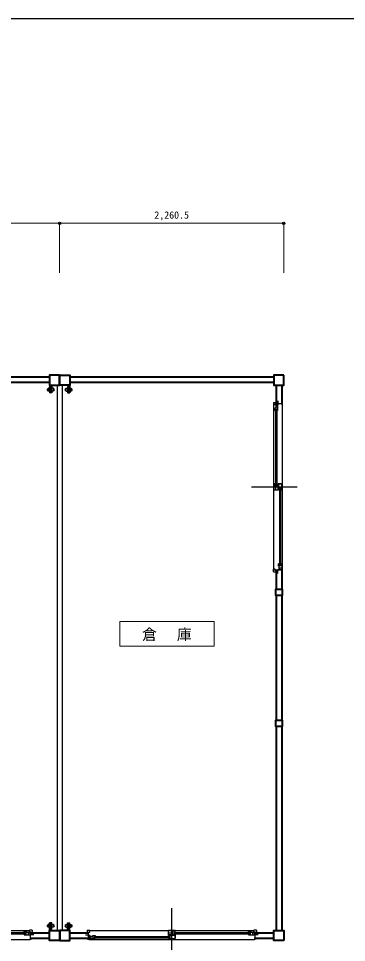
# Model space of a CAD drawing. Units: millimetres, scale not verified. Extents: x -9777 to 9888, y -7062 to 6920.
# Drawn here: x -3341 to -32, y -2394 to 6920 of the extents above; entities that cross this region are included whole.
import ezdxf
from ezdxf.enums import TextEntityAlignment as Align

# ---------------------------------------------------------------- set-up
doc = ezdxf.new("R2010")
doc.units = ezdxf.units.MM
doc.header["$LTSCALE"] = 50
doc.header["$PDMODE"] = 32
doc.header["$PDSIZE"] = 25
for name, color, linetype, lineweight in [('0-0', 7, 'Continuous', 25), ('0-1', 7, 'Continuous', 25), ('0-A', 7, 'Continuous', 18)]:
    doc.layers.add(name, color=color, linetype=linetype, lineweight=lineweight)
doc.styles.add('ＭＳ ゴシック', font='')
doc.styles.get('ＭＳ ゴシック').set_extended_font_data('MS Gothic')

msp = doc.modelspace()

# ---------------------------------------------------------------- linework, layer by layer
at = {"layer": '0-0'}
msp.add_lwpolyline([(-9777.2, 6920.35), (9884.96, 6920.35), (9884.96, -7062.09)], dxfattribs=at)
at = {"layer": '0-1', "color": 4, "lineweight": 18}
for p, q in [((-5188.24, 4855.79), (-2925.24, 4855.79)), ((-2925.24, 4855.79), (-2925.24, 4355.79)), ((-2925.24, 4855.79), (-2925.24, 4355.79)), ((-2925.24, 4855.79), (-664.74, 4855.79)), ((-664.74, 4855.79), (-664.74, 4355.79))]:
    msp.add_line(p, q, dxfattribs=at)
at = {"layer": '0-1', "color": 2, "lineweight": 40}
for p, q in [((-3027.74, 3305.79), (-5085.74, 3305.79)), ((-764.74, 3305.79), (-2822.74, 3305.79)), ((-3027.74, 3250.79), (-5085.74, 3250.79)), ((-764.74, 3250.79), (-2822.74, 3250.79)), ((-739.74, 3225.79), (-739.74, 3035.79)), ((-684.74, 3225.79), (-684.74, 3035.79)), ((-739.74, 1357.79), (-739.74, 1167.79)), ((-684.74, 1357.79), (-684.74, 1167.79)), ((-739.74, 1102.79), (-739.74, -151.21)), ((-684.74, 1102.79), (-684.74, -151.21)), ((-739.74, -216.21), (-739.74, -2274.21)), ((-684.74, -216.21), (-684.74, -2274.21)), ((-3027.74, -2299.21), (-3217.74, -2299.21)), ((-2632.74, -2299.21), (-2822.74, -2299.21)), ((-764.74, -2299.21), (-954.74, -2299.21)), ((-3027.74, -2354.21), (-3217.74, -2354.21)), ((-2632.74, -2354.21), (-2822.74, -2354.21)), ((-764.74, -2354.21), (-954.74, -2354.21))]:
    msp.add_line(p, q, dxfattribs=at)
at = {"layer": '0-1'}
for p, q in [((-3042.74, 3192.29), (-3042.74, 3164.29)), ((-3027.74, 3192.29), (-3042.74, 3192.29)), ((-3027.74, 3225.79), (-3027.74, 3145.79)), ((-3015.74, 3225.79), (-3015.74, 3145.79)), ((-3003.74, 3210.79), (-3015.74, 3210.79)), ((-3003.74, 3210.79), (-3003.74, 3145.79)), ((-2988.74, 3192.29), (-3003.74, 3192.29)), ((-2988.74, 3192.29), (-2988.74, 3164.29)), ((-2861.74, 3192.29), (-2861.74, 3164.29)), ((-2861.74, 3192.29), (-2846.74, 3192.29)), ((-2846.74, 3210.79), (-2846.74, 3145.79)), ((-2846.74, 3210.79), (-2834.74, 3210.79)), ((-2834.74, 3225.79), (-2834.74, 3145.79)), ((-2822.74, 3225.79), (-2822.74, 3145.79)), ((-2822.74, 3192.29), (-2807.74, 3192.29)), ((-2807.74, 3192.29), (-2807.74, 3164.29)), ((-3027.74, 3164.29), (-3042.74, 3164.29)), ((-3003.74, 3145.79), (-3027.74, 3145.79)), ((-2988.74, 3164.29), (-3003.74, 3164.29)), ((-2861.74, 3164.29), (-2846.74, 3164.29)), ((-2846.74, 3145.79), (-2822.74, 3145.79)), ((-2822.74, 3164.29), (-2807.74, 3164.29)), ((-769.74, 3049.79), (-769.74, 3024.79)), ((-769.74, 3049.79), (-739.74, 3049.79)), ((-764.99, 3024.79), (-769.74, 3024.79)), ((-764.99, 1368.79), (-764.99, 3024.79)), ((-749.99, 3024.79), (-764.99, 3024.79)), ((-755.24, 2992.29), (-755.24, 2969.79)), ((-745.24, 2992.29), (-755.24, 2992.29)), ((-749.99, 3041.79), (-749.99, 3024.79)), ((-679.99, 3035.79), (-749.99, 3035.79)), ((-745.24, 3029.79), (-745.24, 2991.34)), ((-741.04, 3029.79), (-745.24, 3029.79)), ((-723.74, 3012.54), (-745.24, 3012.54)), ((-723.74, 2991.34), (-745.24, 2991.34)), ((-744.74, 2217.29), (-744.74, 2981.79)), ((-741.04, 3029.79), (-741.04, 3012.54)), ((-732.74, 2217.29), (-732.74, 2981.79)), ((-731.24, 3027.79), (-731.74, 3022.79)), ((-731.24, 3027.79), (-731.24, 3035.79)), ((-726.74, 3032.79), (-726.74, 3030.79)), ((-723.74, 3032.79), (-726.74, 3032.79)), ((-726.74, 3027.79), (-726.74, 3025.79)), ((-723.74, 3025.79), (-726.74, 3025.79)), ((-722.99, 3041.79), (-725.99, 3041.79)), ((-723.74, 2969.79), (-723.74, 3032.79)), ((-722.99, 3066.79), (-722.99, 3035.79)), ((-719.84, 3035.79), (-719.84, 3027.79)), ((-676.99, 3032.29), (-680.49, 3035.79)), ((-679.99, 3047.09), (-679.99, 3035.79)), ((-676.99, 1361.29), (-676.99, 3032.29)), ((-752.04, 2969.79), (-755.24, 2969.79)), ((-753.14, 2969.79), (-751.74, 2969.79)), ((-725.74, 2969.79), (-723.74, 2969.79)), ((-530.31, 2196.79), (-990.33, 2196.79)), ((-765.24, 2229.29), (-765.24, 2164.29)), ((-751.74, 2229.29), (-765.24, 2229.29)), ((-723.74, 2164.29), (-765.24, 2164.29)), ((-758.94, 2229.29), (-758.94, 2208.29)), ((-723.74, 2208.29), (-758.94, 2208.29)), ((-743.49, 2164.29), (-743.49, 2208.29)), ((-723.74, 2229.29), (-725.74, 2229.29)), ((-723.74, 2229.29), (-723.74, 2164.29)), ((-723.74, 2212.99), (-718.14, 2212.99)), ((-721.74, 2229.29), (-684.74, 2229.29)), ((-721.74, 2216.29), (-721.74, 2229.29)), ((-690.04, 2229.29), (-721.24, 2229.29)), ((-718.14, 2221.29), (-718.14, 2212.99)), ((-716.24, 2229.29), (-716.24, 2164.29)), ((-716.24, 2186.09), (-684.74, 2186.09)), ((-713.04, 2164.29), (-716.24, 2164.29)), ((-714.14, 2164.29), (-712.74, 2164.29)), ((-705.74, 1411.79), (-705.74, 2176.29)), ((-693.74, 1411.79), (-693.74, 2176.29)), ((-684.74, 2164.29), (-686.74, 2164.29)), ((-684.74, 2164.29), (-684.74, 2229.29)), ((-713.04, 1423.79), (-716.24, 1423.79)), ((-715.24, 1401.29), (-710.24, 1401.29)), ((-714.14, 1423.79), (-712.74, 1423.79)), ((-710.24, 1363.79), (-710.24, 1402.24)), ((-684.74, 1402.24), (-710.24, 1402.24)), ((-710.24, 1378.79), (-710.24, 1401.29)), ((-684.74, 1423.79), (-686.74, 1423.79)), ((-684.74, 1423.79), (-684.74, 1378.78)), ((-769.74, 1343.79), (-769.74, 1368.79)), ((-764.99, 1368.79), (-769.74, 1368.79)), ((-769.74, 1343.79), (-739.74, 1343.79)), ((-749.99, 1368.79), (-764.99, 1368.79)), ((-749.99, 1351.79), (-749.99, 1368.79)), ((-722.99, 1351.79), (-725.99, 1351.79)), ((-722.99, 1326.79), (-722.99, 1357.79)), ((-717.74, 1357.79), (-717.74, 1370.29)), ((-713.74, 1370.29), (-717.74, 1370.29)), ((-713.74, 1357.79), (-713.74, 1370.29)), ((-684.74, 1380.49), (-710.24, 1380.49)), ((-706.04, 1363.79), (-710.24, 1363.79)), ((-706.04, 1363.79), (-706.04, 1380.49)), ((-696.74, 1370.79), (-696.24, 1365.81)), ((-696.24, 1365.78), (-696.24, 1357.79)), ((-691.74, 1365.79), (-691.74, 1367.79)), ((-688.74, 1367.79), (-691.74, 1367.79)), ((-691.74, 1360.79), (-691.74, 1362.79)), ((-688.74, 1360.79), (-691.74, 1360.79)), ((-688.74, 1367.85), (-684.74, 1378.78)), ((-688.74, 1367.85), (-688.74, 1360.79)), ((-684.24, 1367.79), (-685.74, 1367.79)), ((-684.24, 1357.79), (-684.24, 1367.79)), ((-676.99, 1361.29), (-680.49, 1357.79)), ((-1793.74, -2508.63), (-1793.74, -2048.62)), ((-3042.74, -2240.71), (-3042.74, -2212.71)), ((-3027.74, -2212.71), (-3042.74, -2212.71)), ((-3003.74, -2194.21), (-3027.74, -2194.21)), ((-3027.74, -2274.21), (-3027.74, -2194.21)), ((-3015.74, -2274.21), (-3015.74, -2194.21)), ((-3003.74, -2259.21), (-3003.74, -2194.21)), ((-2988.74, -2212.71), (-3003.74, -2212.71)), ((-2988.74, -2240.71), (-2988.74, -2212.71)), ((-2861.74, -2240.71), (-2861.74, -2212.71)), ((-2861.74, -2212.71), (-2846.74, -2212.71)), ((-2846.74, -2194.21), (-2822.74, -2194.21)), ((-2846.74, -2259.21), (-2846.74, -2194.21)), ((-2834.74, -2274.21), (-2834.74, -2194.21)), ((-2822.74, -2274.21), (-2822.74, -2194.21)), ((-2822.74, -2212.71), (-2807.74, -2212.71)), ((-2807.74, -2240.71), (-2807.74, -2212.71)), ((-4884.74, -2273.96), (-3228.74, -2273.96)), ((-4036.24, -2294.21), (-3271.74, -2294.21)), ((-4036.24, -2306.21), (-3271.74, -2306.21)), ((-3261.24, -2283.71), (-3283.74, -2283.71)), ((-3283.74, -2286.91), (-3283.74, -2283.71)), ((-3283.74, -2285.81), (-3283.74, -2287.21)), ((-3283.74, -2313.21), (-3283.74, -2315.21)), ((-3283.74, -2315.21), (-3220.74, -2315.21)), ((-3223.74, -2293.71), (-3262.19, -2293.71)), ((-3262.19, -2315.21), (-3262.19, -2293.71)), ((-3261.24, -2293.71), (-3261.24, -2283.71)), ((-3240.99, -2315.21), (-3240.99, -2293.71)), ((-3223.74, -2297.91), (-3240.99, -2297.91)), ((-3225.74, -2307.71), (-3230.74, -2307.21)), ((-3203.74, -2269.21), (-3228.74, -2269.21)), ((-3228.74, -2273.96), (-3228.74, -2269.21)), ((-3228.74, -2288.96), (-3228.74, -2273.96)), ((-3211.74, -2288.96), (-3228.74, -2288.96)), ((-3225.74, -2312.21), (-3227.74, -2312.21)), ((-3227.74, -2315.21), (-3227.74, -2312.21)), ((-3225.74, -2307.71), (-3217.74, -2307.71)), ((-3217.74, -2319.11), (-3225.74, -2319.11)), ((-3223.74, -2297.91), (-3223.74, -2293.71)), ((-3220.74, -2312.21), (-3222.73, -2312.21)), ((-3220.74, -2315.21), (-3220.74, -2312.21)), ((-3217.74, -2358.96), (-3217.74, -2288.96)), ((-3186.74, -2315.96), (-3217.74, -2315.96)), ((-3211.74, -2315.96), (-3211.74, -2312.96)), ((-3203.74, -2269.21), (-3203.74, -2299.21)), ((-3027.74, -2240.71), (-3042.74, -2240.71)), ((-3003.74, -2259.21), (-3015.74, -2259.21)), ((-2988.74, -2240.71), (-3003.74, -2240.71)), ((-2861.74, -2240.71), (-2846.74, -2240.71)), ((-2846.74, -2259.21), (-2834.74, -2259.21)), ((-2822.74, -2240.71), (-2807.74, -2240.71)), ((-2663.74, -2315.96), (-2632.74, -2315.96)), ((-2646.74, -2269.21), (-2621.74, -2269.21)), ((-2646.74, -2269.21), (-2646.74, -2299.21)), ((-2638.74, -2288.96), (-2621.74, -2288.96)), ((-2638.74, -2315.96), (-2638.74, -2312.96)), ((-2632.74, -2321.21), (-2620.24, -2321.21)), ((-2632.74, -2325.21), (-2620.24, -2325.21)), ((-2621.74, -2273.96), (-2621.74, -2269.21)), ((-2621.74, -2273.96), (-965.74, -2273.96)), ((-2621.74, -2288.96), (-2621.74, -2273.96)), ((-2620.24, -2325.21), (-2620.24, -2321.21)), ((-2589.24, -2323.71), (-2589.24, -2328.71)), ((-2566.74, -2325.91), (-2566.74, -2322.71)), ((-2566.74, -2324.81), (-2566.74, -2326.21)), ((-1826.24, -2315.21), (-1826.24, -2273.71)), ((-1761.24, -2273.71), (-1826.24, -2273.71)), ((-1826.24, -2295.46), (-1782.24, -2295.46)), ((-1761.24, -2315.21), (-1826.24, -2315.21)), ((-1761.24, -2322.71), (-1826.24, -2322.71)), ((-1826.24, -2325.91), (-1826.24, -2322.71)), ((-1826.24, -2324.81), (-1826.24, -2326.21)), ((-1804.44, -2322.71), (-1804.44, -2354.21)), ((-1761.24, -2280.01), (-1782.24, -2280.01)), ((-1782.24, -2315.21), (-1782.24, -2280.01)), ((-1777.54, -2315.21), (-1777.54, -2320.81)), ((-1769.24, -2320.81), (-1777.54, -2320.81)), ((-1774.23, -2317.21), (-1761.24, -2317.21)), ((-1773.24, -2294.21), (-1008.74, -2294.21)), ((-1773.24, -2306.21), (-1008.74, -2306.21)), ((-1761.24, -2287.21), (-1761.24, -2273.71)), ((-1761.24, -2315.21), (-1761.24, -2313.21)), ((-1761.24, -2317.21), (-1761.24, -2354.21)), ((-1761.24, -2348.91), (-1761.24, -2317.71)), ((-998.24, -2283.71), (-1020.74, -2283.71)), ((-1020.74, -2286.91), (-1020.74, -2283.71)), ((-1020.74, -2285.81), (-1020.74, -2287.21)), ((-1020.74, -2313.21), (-1020.74, -2315.21)), ((-1020.74, -2315.21), (-957.74, -2315.21)), ((-960.74, -2293.71), (-999.19, -2293.71)), ((-999.19, -2315.21), (-999.19, -2293.71)), ((-998.24, -2293.71), (-998.24, -2283.71)), ((-977.99, -2315.21), (-977.99, -2293.71)), ((-960.74, -2297.91), (-977.99, -2297.91)), ((-962.74, -2307.71), (-967.74, -2307.21)), ((-940.74, -2269.21), (-965.74, -2269.21)), ((-965.74, -2273.96), (-965.74, -2269.21)), ((-965.74, -2288.96), (-965.74, -2273.96)), ((-948.74, -2288.96), (-965.74, -2288.96)), ((-962.74, -2312.21), (-964.74, -2312.21)), ((-964.74, -2315.21), (-964.74, -2312.21)), ((-962.74, -2307.71), (-954.74, -2307.71)), ((-954.74, -2319.11), (-962.74, -2319.11)), ((-960.74, -2297.91), (-960.74, -2293.71)), ((-957.74, -2312.21), (-959.73, -2312.21)), ((-957.74, -2315.21), (-957.74, -2312.21)), ((-954.74, -2358.96), (-954.74, -2288.96)), ((-923.74, -2315.96), (-954.74, -2315.96)), ((-948.74, -2315.96), (-948.74, -2312.96)), ((-940.74, -2269.21), (-940.74, -2299.21)), ((-4892.24, -2361.96), (-3221.24, -2361.96)), ((-3221.24, -2361.96), (-3217.74, -2358.46)), ((-3206.44, -2358.96), (-3217.74, -2358.96)), ((-2624.75, -2342.71), (-2632.74, -2342.71)), ((-2632.74, -2354.71), (-2622.74, -2354.71)), ((-2629.24, -2361.96), (-2632.74, -2358.46)), ((-2629.74, -2347.21), (-2627.74, -2347.21)), ((-2629.74, -2350.21), (-2629.74, -2347.21)), ((-2622.67, -2350.21), (-2629.74, -2350.21)), ((-2629.24, -2361.96), (-958.24, -2361.96)), ((-2626.74, -2328.71), (-2588.29, -2328.71)), ((-2626.74, -2332.91), (-2626.74, -2328.71)), ((-2626.74, -2332.91), (-2610.04, -2332.91)), ((-2624.73, -2347.21), (-2622.74, -2347.21)), ((-2619.74, -2342.21), (-2624.72, -2342.71)), ((-2622.74, -2350.21), (-2622.74, -2347.21)), ((-2622.74, -2354.71), (-2622.74, -2353.21)), ((-2622.67, -2350.21), (-2611.75, -2354.21)), ((-2566.74, -2354.21), (-2611.75, -2354.21)), ((-2611.74, -2328.71), (-2589.24, -2328.71)), ((-2610.04, -2354.21), (-2610.04, -2328.71)), ((-2588.29, -2354.21), (-2588.29, -2328.71)), ((-2578.74, -2333.21), (-1814.24, -2333.21)), ((-2578.74, -2345.21), (-1814.24, -2345.21)), ((-2566.74, -2354.21), (-2566.74, -2352.21)), ((-1826.24, -2354.21), (-1826.24, -2352.21)), ((-1826.24, -2354.21), (-1761.24, -2354.21)), ((-958.24, -2361.96), (-954.74, -2358.46)), ((-943.44, -2358.96), (-954.74, -2358.96))]:
    msp.add_line(p, q, dxfattribs=at)
at = {"layer": '0-1', "color": 2, "lineweight": 40}
for points in [[(-2927.74, 3325.79), (-3027.74, 3325.79), (-3027.74, 3225.79), (-2927.74, 3225.79)], [(-2922.74, 3325.79), (-2822.74, 3325.79), (-2822.74, 3225.79), (-2922.74, 3225.79)], [(-664.74, 3325.79), (-764.74, 3325.79), (-764.74, 3225.79), (-664.74, 3225.79)], [(-679.74, 1102.79), (-744.74, 1102.79), (-744.74, 1167.79), (-679.74, 1167.79)], [(-679.74, -216.21), (-744.74, -216.21), (-744.74, -151.21), (-679.74, -151.21)], [(-2927.74, -2374.21), (-3027.74, -2374.21), (-3027.74, -2274.21), (-2927.74, -2274.21)], [(-2922.74, -2374.21), (-2822.74, -2374.21), (-2822.74, -2274.21), (-2922.74, -2274.21)], [(-664.74, -2374.21), (-764.74, -2374.21), (-764.74, -2274.21), (-664.74, -2274.21)]]:
    msp.add_lwpolyline(points, close=True, dxfattribs=at)
at = {"layer": '0-1'}
for points in [[(-684.24, 3035.79), (-684.24, 3025.79), (-685.74, 3025.79)], [(-710.74, 1401.29), (-716.24, 1401.29), (-716.24, 1423.79)], [(-679.99, 1346.49), (-679.99, 1357.79), (-749.99, 1357.79)], [(-2644.04, -2358.96), (-2632.74, -2358.96), (-2632.74, -2288.96)], [(-2589.24, -2328.21), (-2589.24, -2322.71), (-2566.74, -2322.71)], [(-3217.74, -2354.71), (-3227.74, -2354.71), (-3227.74, -2353.21)], [(-954.74, -2354.71), (-964.74, -2354.71), (-964.74, -2353.21)]]:
    msp.add_lwpolyline(points, dxfattribs=at)
for centre, radius, start, end in [((-3042.74, 3178.29), 10, 90, 270), ((-2988.74, 3178.29), 10, 270, 90), ((-2861.74, 3178.29), 10, 89.99998, 269.99998), ((-2807.74, 3178.29), 10, 270, 90), ((-696.54, 1365.78), 0.3, 0, 5.71059), ((-3042.74, -2226.71), 10, 90, 270), ((-2988.74, -2226.71), 10, 270, 90), ((-2861.74, -2226.71), 10, 90, 270), ((-2807.74, -2226.71), 10, 270, 90), ((-2624.75, -2342.41), 0.3, 270, 275.71059)]:
    msp.add_arc(centre, radius, start, end, dxfattribs=at)
at = {"layer": '0-1', "color": 4}
for p in [(-2925.24, 4855.79), (-664.74, 4855.79)]:
    msp.add_point(p, dxfattribs=at)
at = {"layer": '0-A', "lineweight": 25}
for p, q in [((-2975.24, 3229.32), (-2975.24, 3225.79)), ((-2950.24, 3225.79), (-2950.24, -2274.21)), ((-2900.24, 3225.79), (-2900.24, -2274.21)), ((-2875.24, 3229.32), (-2875.24, 3225.79))]:
    msp.add_line(p, q, dxfattribs=at)
at = {"layer": '0-A', "color": 4}
msp.add_lwpolyline([(-2318.35, 592.97), (-1368.35, 592.97), (-1368.35, 842.97), (-2318.35, 842.97)], close=True, dxfattribs=at)

# ---------------------------------------------------------------- texts
at = {"layer": '0-1', "color": 4, "style": 'ＭＳ ゴシック'}
msp.add_text('2,260.5', height=73.31, dxfattribs=at).set_placement((-1969.99, 4880.79), align=Align.BOTTOM_LEFT)
at = {"layer": '0-A', "insert": (-2093.81, 643.97), "char_height": 110, "attachment_point": 7, "style": 'ＭＳ ゴシック'}
msp.add_mtext('\\T1.17;倉\u3000庫', dxfattribs=at)

doc.saveas('drawing.dxf')
